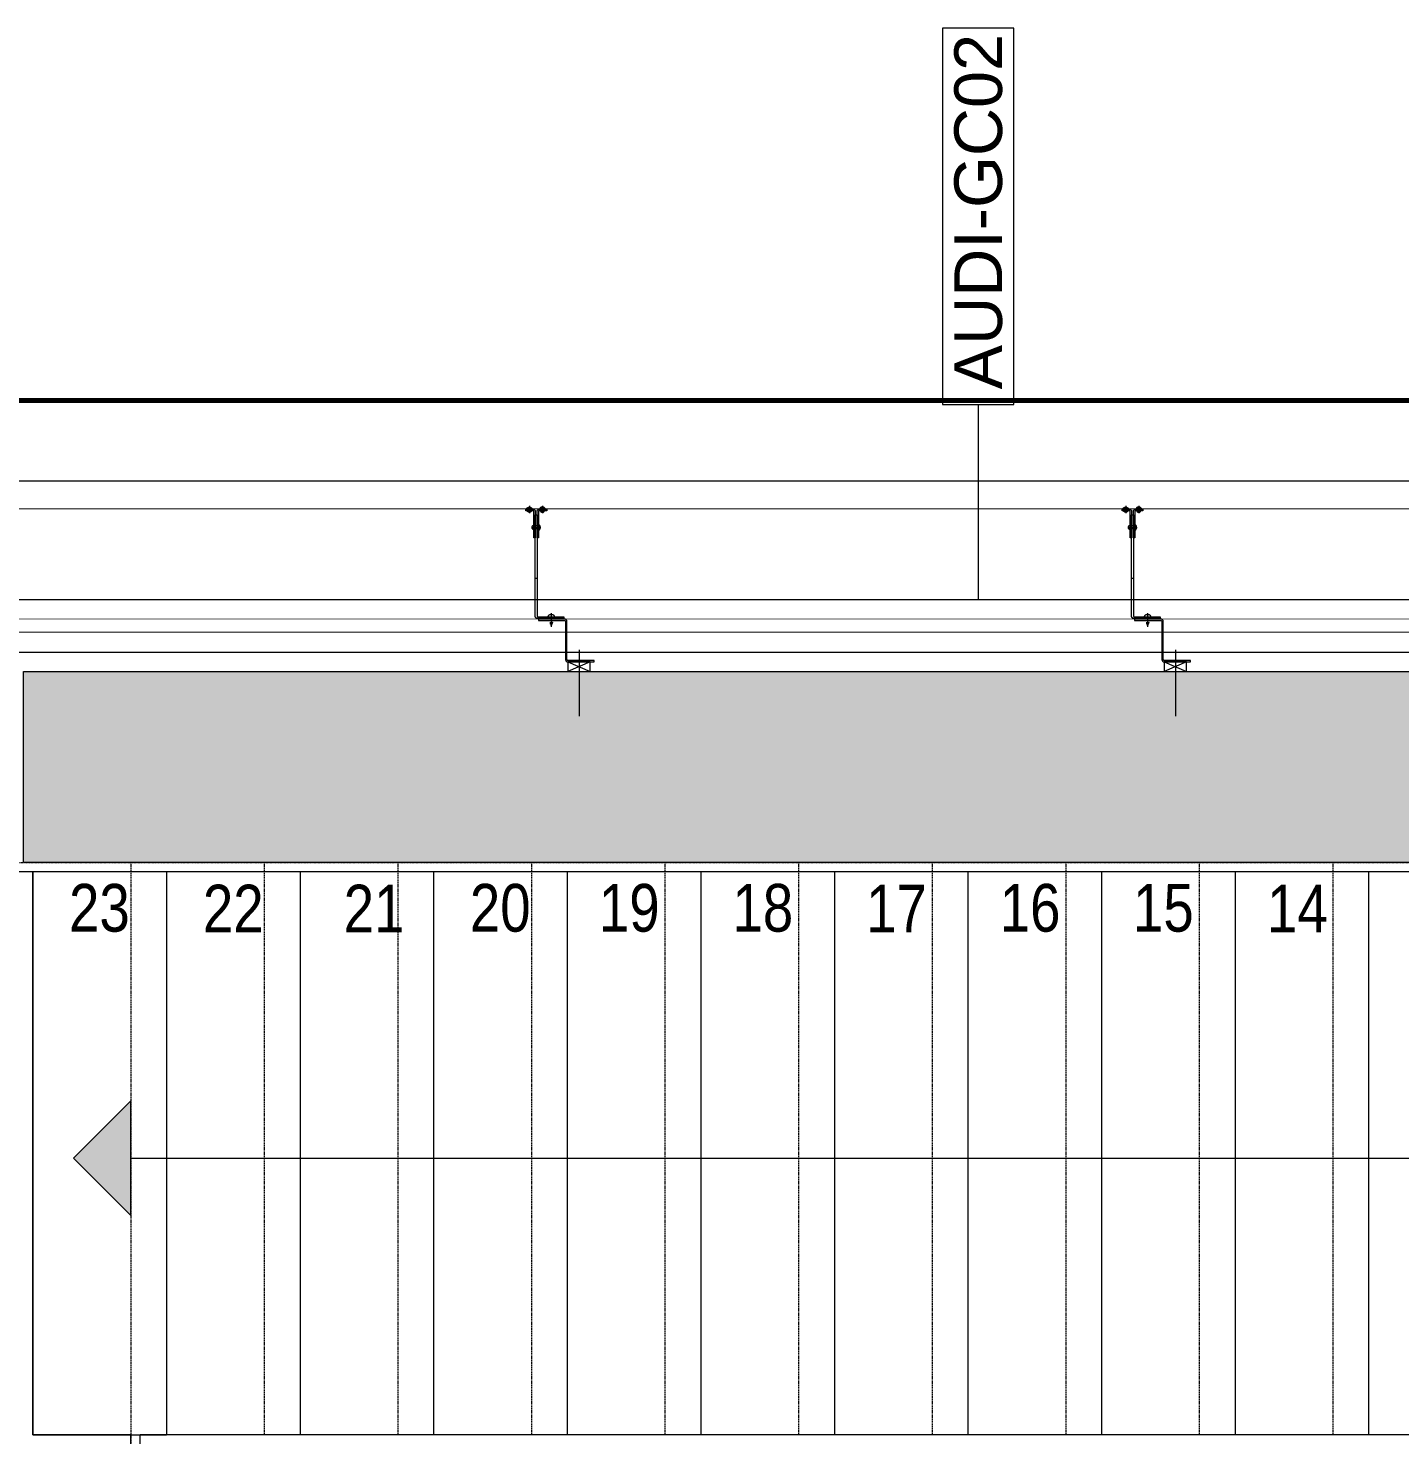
# Model space of a CAD drawing. Extents: x -1439 to 23780, y -1362 to 4476.
# Drawn here: x 4303.5 to 4591, y 2665 to 2959.9 of the extents above; entities that cross this region are included whole.
import ezdxf
from ezdxf.enums import TextEntityAlignment as Align

# ---------------------------------------------------------------- set-up
doc = ezdxf.new("R2010")
doc.units = 0
doc.header["$MEASUREMENT"] = 0
for name, pattern in [('Audi$0$DASHDOT2', [0.5, 0.25, -0.125, 0, -0.125]), ('Audi$0$DOT2', [0.125, 0, -0.125]), ('Audi$0$HIDDEN', [0.375, 0.25, -0.125]), ('Audi$0$HIDDEN2', [4.7625, 3.175, -1.5875])]:
    doc.linetypes.add(name, pattern=pattern)
doc.layers.get('0').update_dxf_attribs({"color": 9, "lineweight": 9})
for name, color, linetype, lineweight in [('Audi$0$01', 8, 'Continuous', 9), ('Audi$0$06D', 8, 'Continuous', 9), ('Audi$0$09W', 8, 'Continuous', 9), ('Audi$0$10', 8, 'Continuous', 9), ('Audi$0$14', 8, 'Continuous', 9), ('Audi$0$19', 8, 'Continuous', 9), ('Audi$0$19D', 8, 'Audi$0$DOT2', 9), ('Audi$0$21', 8, 'Continuous', 9), ('Audi$0$22', 8, 'Continuous', 9), ('Audi$0$24', 8, 'Audi$0$DASHDOT2', 9), ('Audi$0$33', 8, 'Audi$0$BATTING', 9), ('Audi$0$35', 8, 'Continuous', 9)]:
    doc.layers.add(name, color=color, linetype=linetype, lineweight=lineweight)
doc.styles.add('Audi$0$Arial', font='arial.ttf', dxfattribs={"height": 2.5})
doc.styles.add('Audi$0$MuuM_TEXT-STANDART', font='ARIALN.TTF')
doc.linetypes.add('Audi$0$BATTING', pattern='A,0.0001,-0.1,[134,ltypeshp.shx,S=0.1,R=0,X=-0.1,Y=0],-0.2,[134,ltypeshp.shx,S=0.1,R=180,X=0.1,Y=0],-0.1', length=0.4001)

# ---------------------------------------------------------------- blocks, each defined once
blk = doc.blocks.new('Audi$0$0_wallno')
blk.add_lwpolyline([(-7.84, 1.5), (7.942, 1.5), (7.942, -1.5), (-7.84, -1.5)], close=True)
blk.add_lwpolyline([(7.942, 0), (16.132, 0)])
at = {"style": 'Audi$0$Arial'}
blk.add_attdef('GENISLIK', text='', height=2, dxfattribs=at).set_placement((8.442, 0), align=Align.BOTTOM_LEFT)
blk.add_attdef('DUVARNO', text='', height=2, dxfattribs=at).set_placement((0, 0), align=Align.MIDDLE_CENTER)
blk.add_attdef('YUKSEKLIK', text='', height=2, dxfattribs=at).set_placement((8.442, -0.5), align=Align.TOP_LEFT)
blk = doc.blocks.new('Audi$0$p- alum kaplama profil')
at = {"lineweight": 13}
blk.add_lwpolyline([(7.12, 12.59), (7.12, 26.49)], dxfattribs=at)
at = {"lineweight": 18}
blk.add_lwpolyline([(4.09, 6.16), (-1.41, 6.16), (-1.41, 6.46), (4.09, 6.46, 0.414214), (4.29, 6.66), (4.29, 14.66, -0.414214), (4.79, 15.16), (10.29, 15.16), (10.29, 14.86), (4.79, 14.86, 0.414214), (4.59, 14.66), (4.59, 6.66, -0.414214)], format="xyb", close=True, dxfattribs=at)
at = {"lineweight": 5}
blk.add_lwpolyline([(9.44, 15.16), (4.79, 15.16), (4.79, 17.16), (9.44, 17.16)], close=True, dxfattribs=at)
for points in [[(4.79, 15.16), (9.44, 17.16)], [(9.44, 15.16), (4.79, 17.16)]]:
    blk.add_lwpolyline(points, dxfattribs=at)
blk.add_lwpolyline([(-2.06, 5.56), (-2.06, -2.34), (-2.06, -15.69), (-1.66, -15.69), (-1.66, -2.34), (-1.66, 5.56), (-1.66, 5.56), (-1.66, 5.57), (-1.66, 5.57), (-1.66, 5.58), (-1.66, 5.58), (-1.65, 5.59), (-1.65, 5.59), (-1.65, 5.59), (-1.65, 5.6), (-1.65, 5.6), (-1.64, 5.61), (-1.64, 5.61), (-1.64, 5.62), (-1.64, 5.62), (-1.63, 5.62), (-1.63, 5.63), (-1.63, 5.63), (-1.62, 5.63), (-1.62, 5.64), (-1.61, 5.64), (-1.61, 5.64), (-1.61, 5.64), (-1.6, 5.65), (-1.6, 5.65), (-1.59, 5.65), (-1.59, 5.65), (-1.58, 5.65), (-1.58, 5.65), (-1.57, 5.66), (-1.57, 5.66), (-1.56, 5.66), (-1.56, 5.66), (3.94, 5.66), (3.94, 6.06), (-1.56, 6.06), (-1.58, 6.06), (-1.61, 6.05), (-1.63, 6.05), (-1.66, 6.05), (-1.68, 6.04), (-1.7, 6.03), (-1.73, 6.03), (-1.75, 6.02), (-1.77, 6.01), (-1.79, 6), (-1.82, 5.99), (-1.84, 5.97), (-1.86, 5.96), (-1.88, 5.94), (-1.89, 5.93), (-1.91, 5.91), (-1.93, 5.89), (-1.95, 5.87), (-1.96, 5.85), (-1.97, 5.83), (-1.99, 5.81), (-2, 5.79), (-2.01, 5.77), (-2.02, 5.75), (-2.03, 5.72), (-2.04, 5.7), (-2.04, 5.68), (-2.05, 5.65), (-2.05, 5.63), (-2.06, 5.61), (-2.06, 5.58)], close=True)
blk.add_lwpolyline([(-1.66, -2.34), (-2.06, -2.34)])
for points in [[(-2.36, -10.84), (-2.36, -16.39), (-2.36, -16.39, -0.414214), (-2.51, -16.54), (-2.51, -16.54), (-4.06, -16.54), (-4.06, -16.84), (-2.51, -16.84), (-2.51, -16.84, 0.414214), (-2.06, -16.39), (-2.06, -10.84)], [(-1.36, -10.84), (-1.66, -10.84), (-1.66, -16.39, 0.414214), (-1.21, -16.84), (-1.21, -16.84), (0.34, -16.84), (0.34, -16.54), (-1.21, -16.54), (-1.21, -16.54, -0.414214), (-1.36, -16.39), (-1.36, -16.39)]]:
    blk.add_lwpolyline(points, format="xyb", close=True)
for points in [[(1.61, 6.87, -10), (0.98, 6.96, -10)], [(1.56, 7.05, -10), (1.02, 7.13, -10)], [(1.05, 6.91, -10), (1.29, 7.56, -10)], [(1.05, 5.83, -10), (1.05, 6.01, -10)], [(1.29, 4.93, -10), (1.29, 7.8, -10)], [(1.53, 6.82, -10), (1.29, 7.56, -10)], [(1.29, 6.16, -10), (1.29, 6.26, -10)], [(1.53, 5.75, -10), (1.53, 5.92, -10)], [(0.67, 5.66, -10), (1.91, 5.66, -10)], [(0.67, 5.66, -10), (0.67, 5.64, -10), (0.67, 5.62, -10), (0.67, 5.6, -10), (0.68, 5.58, -10), (0.68, 5.56, -10), (0.69, 5.54, -10), (0.69, 5.52, -10), (0.7, 5.5, -10), (0.7, 5.48, -10), (0.71, 5.46, -10), (0.72, 5.45, -10), (0.73, 5.43, -10), (0.74, 5.41, -10), (0.75, 5.4, -10), (0.76, 5.38, -10), (0.77, 5.36, -10), (0.79, 5.35, -10), (0.8, 5.33, -10), (0.81, 5.32, -10), (0.83, 5.31, -10), (0.84, 5.29, -10), (0.86, 5.28, -10), (0.87, 5.27, -10), (0.89, 5.26, -10), (0.91, 5.25, -10), (0.92, 5.24, -10), (0.94, 5.23, -10), (0.96, 5.22, -10), (0.98, 5.21, -10), (1, 5.21, -10), (1.02, 5.2, -10), (1.03, 5.2, -10)], [(0.96, 5.66, -10), (0.97, 5.66, -10), (0.97, 5.66, -10), (0.97, 5.66, -10), (0.98, 5.66, -10), (0.98, 5.66, -10), (0.99, 5.66, -10), (0.99, 5.66, -10), (1, 5.66, -10), (1, 5.67, -10), (1, 5.67, -10), (1.01, 5.67, -10), (1.01, 5.67, -10), (1.01, 5.67, -10), (1.02, 5.68, -10), (1.02, 5.68, -10), (1.02, 5.68, -10), (1.03, 5.69, -10), (1.03, 5.69, -10), (1.03, 5.69, -10), (1.04, 5.7, -10), (1.04, 5.7, -10), (1.04, 5.7, -10), (1.04, 5.71, -10), (1.04, 5.71, -10), (1.05, 5.72, -10), (1.05, 5.72, -10), (1.05, 5.72, -10), (1.05, 5.73, -10), (1.05, 5.73, -10), (1.05, 5.74, -10), (1.05, 5.74, -10), (1.05, 5.75, -10)], [(1.33, 5.85, -10), (0.98, 5.88, -10)], [(1.03, 5.2, -10), (1.04, 5.2, -10), (1.05, 5.19, -10), (1.05, 5.19, -10), (1.06, 5.19, -10), (1.06, 5.19, -10), (1.07, 5.19, -10), (1.07, 5.19, -10), (1.08, 5.19, -10), (1.08, 5.19, -10), (1.09, 5.19, -10), (1.09, 5.18, -10), (1.1, 5.18, -10), (1.1, 5.18, -10), (1.11, 5.18, -10), (1.11, 5.18, -10), (1.12, 5.18, -10), (1.12, 5.18, -10), (1.13, 5.18, -10), (1.13, 5.18, -10), (1.14, 5.18, -10), (1.15, 5.18, -10), (1.15, 5.18, -10), (1.16, 5.17, -10), (1.16, 5.17, -10), (1.17, 5.17, -10), (1.17, 5.17, -10), (1.18, 5.17, -10), (1.18, 5.17, -10), (1.19, 5.17, -10), (1.19, 5.17, -10), (1.2, 5.17, -10), (1.2, 5.17, -10)], [(1.05, 5.75, -10), (1.05, 5.83, -10)], [(1.2, 5.17, -10), (1.2, 5.2, -10)], [(1.38, 5.2, -10), (1.2, 5.2, -10)], [(1.38, 5.17, -10), (1.38, 5.2, -10)], [(1.38, 5.17, -10), (1.38, 5.17, -10), (1.39, 5.17, -10), (1.39, 5.17, -10), (1.4, 5.17, -10), (1.41, 5.17, -10), (1.41, 5.17, -10), (1.42, 5.17, -10), (1.42, 5.17, -10), (1.43, 5.17, -10), (1.43, 5.18, -10), (1.44, 5.18, -10), (1.44, 5.18, -10), (1.45, 5.18, -10), (1.45, 5.18, -10), (1.46, 5.18, -10), (1.46, 5.18, -10), (1.47, 5.18, -10), (1.47, 5.18, -10), (1.48, 5.18, -10), (1.48, 5.18, -10), (1.49, 5.18, -10), (1.5, 5.19, -10), (1.5, 5.19, -10), (1.51, 5.19, -10), (1.51, 5.19, -10), (1.52, 5.19, -10), (1.52, 5.19, -10), (1.53, 5.19, -10), (1.53, 5.19, -10), (1.54, 5.19, -10), (1.54, 5.2, -10), (1.55, 5.2, -10)], [(1.53, 5.75, -10), (1.53, 5.74, -10), (1.53, 5.74, -10), (1.53, 5.73, -10), (1.53, 5.73, -10), (1.53, 5.72, -10), (1.54, 5.72, -10), (1.54, 5.72, -10), (1.54, 5.71, -10), (1.54, 5.71, -10), (1.54, 5.7, -10), (1.54, 5.7, -10), (1.55, 5.7, -10), (1.55, 5.69, -10), (1.55, 5.69, -10), (1.55, 5.69, -10), (1.56, 5.68, -10), (1.56, 5.68, -10), (1.56, 5.68, -10), (1.57, 5.67, -10), (1.57, 5.67, -10), (1.58, 5.67, -10), (1.58, 5.67, -10), (1.58, 5.67, -10), (1.59, 5.66, -10), (1.59, 5.66, -10), (1.6, 5.66, -10), (1.6, 5.66, -10), (1.6, 5.66, -10), (1.61, 5.66, -10), (1.61, 5.66, -10), (1.62, 5.66, -10), (1.62, 5.66, -10)], [(1.55, 5.2, -10), (1.57, 5.2, -10), (1.59, 5.21, -10), (1.6, 5.21, -10), (1.62, 5.22, -10), (1.64, 5.23, -10), (1.66, 5.24, -10), (1.68, 5.25, -10), (1.69, 5.26, -10), (1.71, 5.27, -10), (1.73, 5.28, -10), (1.74, 5.29, -10), (1.76, 5.31, -10), (1.77, 5.32, -10), (1.78, 5.33, -10), (1.8, 5.35, -10), (1.81, 5.36, -10), (1.82, 5.38, -10), (1.83, 5.4, -10), (1.84, 5.41, -10), (1.85, 5.43, -10), (1.86, 5.45, -10), (1.87, 5.46, -10), (1.88, 5.48, -10), (1.89, 5.5, -10), (1.89, 5.52, -10), (1.9, 5.54, -10), (1.9, 5.56, -10), (1.9, 5.58, -10), (1.91, 5.6, -10), (1.91, 5.62, -10), (1.91, 5.64, -10), (1.91, 5.66, -10)], [(-2.86, -13.04, 0), (-0.86, -13.04, 0)], [(-2.36, -12.52, 0), (-2.4, -12.53, 0), (-2.43, -12.56, 0), (-2.47, -12.58, 0), (-2.5, -12.6, 0), (-2.53, -12.63, 0), (-2.56, -12.66, 0), (-2.59, -12.69, 0), (-2.61, -12.73, 0), (-2.63, -12.76, 0), (-2.65, -12.8, 0), (-2.67, -12.84, 0), (-2.68, -12.88, 0), (-2.69, -12.92, 0), (-2.7, -12.96, 0), (-2.71, -13, 0), (-2.71, -13.04, 0), (-2.71, -13.08, 0), (-2.7, -13.13, 0), (-2.69, -13.17, 0), (-2.68, -13.21, 0), (-2.67, -13.25, 0), (-2.65, -13.28, 0), (-2.63, -13.32, 0), (-2.61, -13.36, 0), (-2.59, -13.39, 0), (-2.56, -13.42, 0), (-2.53, -13.45, 0), (-2.5, -13.48, 0), (-2.47, -13.51, 0), (-2.43, -13.53, 0), (-2.4, -13.55, 0), (-2.36, -13.57, 0)], [(-2.36, -13.04, 0), (-2.36, -12.52, 0)], [(-2.36, -13.04, 0), (-2.36, -12.73, 0)], [(-2.36, -12.73, 0), (-2.36, -13.04, 0)], [(-1.36, -12.73, 0), (-2.36, -12.73, 0)], [(-2.36, -13.04, 0), (-2.36, -13.36, 0)], [(-2.36, -13.04, 0), (-2.36, -13.57, 0)], [(-2.36, -13.36, 0), (-2.36, -13.04, 0)], [(-1.36, -13.36, 0), (-2.36, -13.36, 0)], [(-1.36, -13.04, 0), (-1.36, -12.37, 0)], [(-1.36, -13.72, 0), (-1.32, -13.68, 0), (-1.29, -13.65, 0), (-1.26, -13.61, 0), (-1.23, -13.58, 0), (-1.2, -13.54, 0), (-1.18, -13.5, 0), (-1.16, -13.45, 0), (-1.14, -13.41, 0), (-1.12, -13.37, 0), (-1.1, -13.32, 0), (-1.09, -13.28, 0), (-1.08, -13.23, 0), (-1.07, -13.18, 0), (-1.06, -13.14, 0), (-1.06, -13.09, 0), (-1.06, -13.04, 0), (-1.06, -12.99, 0), (-1.06, -12.95, 0), (-1.07, -12.9, 0), (-1.08, -12.85, 0), (-1.09, -12.81, 0), (-1.1, -12.76, 0), (-1.12, -12.72, 0), (-1.14, -12.67, 0), (-1.16, -12.63, 0), (-1.18, -12.59, 0), (-1.2, -12.55, 0), (-1.23, -12.51, 0), (-1.26, -12.47, 0), (-1.29, -12.43, 0), (-1.32, -12.4, 0), (-1.36, -12.37, 0)], [(-1.36, -13.04, 0), (-1.36, -13.72, 0)], [(-3.84, -17.04, 0), (-3.81, -17.07, 0), (-3.78, -17.1, 0), (-3.75, -17.12, 0), (-3.72, -17.15, 0), (-3.69, -17.17, 0), (-3.66, -17.19, 0), (-3.62, -17.21, 0), (-3.59, -17.23, 0), (-3.55, -17.24, 0), (-3.52, -17.26, 0), (-3.48, -17.27, 0), (-3.44, -17.28, 0), (-3.4, -17.28, 0), (-3.36, -17.29, 0), (-3.32, -17.29, 0), (-3.29, -17.29, 0), (-3.25, -17.29, 0), (-3.21, -17.29, 0), (-3.17, -17.28, 0), (-3.13, -17.28, 0), (-3.09, -17.27, 0), (-3.06, -17.26, 0), (-3.02, -17.24, 0), (-2.98, -17.23, 0), (-2.95, -17.21, 0), (-2.91, -17.19, 0), (-2.88, -17.17, 0), (-2.85, -17.15, 0), (-2.82, -17.12, 0), (-2.79, -17.1, 0), (-2.76, -17.07, 0), (-2.73, -17.04, 0)], [(-3.29, -17.04, 0), (-3.84, -17.04, 0)], [(-2.85, -16.54, 0), (-2.86, -16.51, 0), (-2.87, -16.47, 0), (-2.89, -16.44, 0), (-2.91, -16.41, 0), (-2.93, -16.38, 0), (-2.96, -16.35, 0), (-2.98, -16.33, 0), (-3.01, -16.31, 0), (-3.04, -16.29, 0), (-3.07, -16.27, 0), (-3.11, -16.25, 0), (-3.14, -16.24, 0), (-3.18, -16.23, 0), (-3.21, -16.22, 0), (-3.25, -16.22, 0), (-3.29, -16.22, 0), (-3.32, -16.22, 0), (-3.36, -16.22, 0), (-3.39, -16.23, 0), (-3.43, -16.24, 0), (-3.46, -16.25, 0), (-3.5, -16.27, 0), (-3.53, -16.29, 0), (-3.56, -16.31, 0), (-3.59, -16.33, 0), (-3.61, -16.35, 0), (-3.64, -16.38, 0), (-3.66, -16.41, 0), (-3.68, -16.44, 0), (-3.7, -16.47, 0), (-3.71, -16.51, 0), (-3.73, -16.54, 0)], [(-3.29, -16.54, 0), (-3.73, -16.54, 0)], [(-3.29, -16.54, 0), (-3.55, -16.54, 0)], [(-3.55, -16.54, 0), (-3.29, -16.54, 0)], [(-3.55, -17.04, 0), (-3.55, -16.54, 0)], [(-3.29, -17.54, 0), (-3.29, -16.04, 0)], [(-3.29, -16.54, 0), (-2.85, -16.54, 0)], [(-3.29, -16.54, 0), (-3.03, -16.54, 0)], [(-3.03, -16.54, 0), (-3.29, -16.54, 0)], [(-3.29, -17.04, 0), (-2.73, -17.04, 0)], [(-3.03, -17.04, 0), (-3.03, -16.54, 0)], [(-0.56, -17.04, 0), (-1.11, -17.04, 0)], [(0, -17.04, 0), (-0.03, -17.07, 0), (-0.06, -17.1, 0), (-0.09, -17.12, 0), (-0.12, -17.15, 0), (-0.15, -17.17, 0), (-0.18, -17.19, 0), (-0.22, -17.21, 0), (-0.25, -17.23, 0), (-0.29, -17.24, 0), (-0.33, -17.26, 0), (-0.36, -17.27, 0), (-0.4, -17.28, 0), (-0.44, -17.28, 0), (-0.48, -17.29, 0), (-0.52, -17.29, 0), (-0.56, -17.29, 0), (-0.59, -17.29, 0), (-0.63, -17.29, 0), (-0.67, -17.28, 0), (-0.71, -17.28, 0), (-0.75, -17.27, 0), (-0.79, -17.26, 0), (-0.82, -17.24, 0), (-0.86, -17.23, 0), (-0.89, -17.21, 0), (-0.93, -17.19, 0), (-0.96, -17.17, 0), (-0.99, -17.15, 0), (-1.02, -17.12, 0), (-1.05, -17.1, 0), (-1.08, -17.07, 0), (-1.11, -17.04, 0)], [(-1, -16.54, 0), (-0.98, -16.51, 0), (-0.97, -16.47, 0), (-0.95, -16.44, 0), (-0.93, -16.41, 0), (-0.91, -16.38, 0), (-0.88, -16.35, 0), (-0.86, -16.33, 0), (-0.83, -16.31, 0), (-0.8, -16.29, 0), (-0.77, -16.27, 0), (-0.73, -16.25, 0), (-0.7, -16.24, 0), (-0.66, -16.23, 0), (-0.63, -16.22, 0), (-0.59, -16.22, 0), (-0.56, -16.22, 0), (-0.52, -16.22, 0), (-0.48, -16.22, 0), (-0.45, -16.23, 0), (-0.41, -16.24, 0), (-0.38, -16.25, 0), (-0.34, -16.27, 0), (-0.31, -16.29, 0), (-0.28, -16.31, 0), (-0.25, -16.33, 0), (-0.23, -16.35, 0), (-0.2, -16.38, 0), (-0.18, -16.41, 0), (-0.16, -16.44, 0), (-0.14, -16.47, 0), (-0.13, -16.51, 0), (-0.12, -16.54, 0)], [(-0.56, -16.54, 0), (-1, -16.54, 0)], [(-0.56, -16.54, 0), (-0.82, -16.54, 0)], [(-0.82, -16.54, 0), (-0.56, -16.54, 0)], [(-0.82, -17.04, 0), (-0.82, -16.54, 0)], [(-0.56, -17.54, 0), (-0.56, -16.04, 0)], [(-0.56, -16.54, 0), (-0.3, -16.54, 0)], [(-0.56, -16.54, 0), (-0.12, -16.54, 0)], [(-0.3, -16.54, 0), (-0.56, -16.54, 0)], [(-0.56, -17.04, 0), (0, -17.04, 0)], [(-0.3, -17.04, 0), (-0.3, -16.54, 0)]]:
    blk.add_polyline3d(points)
blk = doc.blocks.new('Audi$0$P-AKS_AUDI')
at = {"layer": 'Audi$0$24'}
blk.add_lwpolyline([(-3840, 0), (360, 0)], dxfattribs=at)
blk = doc.blocks.new('Audi$0$p-zemin kat')
at = {"layer": 'Audi$0$09W'}
h = blk.add_hatch(dxfattribs=at)
h.set_pattern_fill('ANSI33', color=256, scale=25, style=0)
h.paths.add_polyline_path([(4302.5, 2825), (4782.5, 2825), (4782.5, 2365), (4732.5, 2365), (4732.5, 2475), (4342.5, 2475), (4302.5, 2475), (4302.5, 2515), (4732.5, 2515), (4732.5, 2785), (4302.5, 2785)])
at = {"layer": 'Audi$0$19'}
h = blk.add_hatch(color=256, dxfattribs=at)
h.dxf.hatch_style = 1
h.paths.add_polyline_path([(4325, 2711), (4325, 2735), (4312.98, 2723)])
at = {"layer": 'Audi$0$01'}
blk.add_lwpolyline([(4302.5, 2825), (4782.5, 2825), (4782.5, 2365), (4732.5, 2365), (4732.5, 2475), (4342.5, 2475), (4342.5, 2475), (4302.5, 2475), (4302.5, 2515), (4732.5, 2515), (4732.5, 2785), (4302.5, 2785)], close=True, dxfattribs=at)
at = {"layer": 'Audi$0$06D'}
for points in [[(4177.8, 2865), (4822.5, 2865), (4822.5, 2034.62), (4782.5, 2034.62)], [(4797.5, 2034.62), (4797.5, 2840), (4177.8, 2840)], [(4790.7, 2034.62), (4790.71, 2833.2), (4177.8, 2833.25)]]:
    blk.add_lwpolyline(points, dxfattribs=at)
at = {"layer": 'Audi$0$10'}
for points, const_width in [([(4177.8, 2859.1), (4816.5, 2859.1), (4816.5, 2034.62)], 0.2), ([(4793.5, 2034.92), (4793.5, 2836), (4177.8, 2836)], 0.1)]:
    blk.add_lwpolyline(points, dxfattribs=dict(at, const_width=const_width))
at = {"layer": 'Audi$0$14'}
blk.add_lwpolyline([(4197.5, 2365), (4197.5, 2363), (4175.5, 2363), (4175.5, 2382), (4180.5, 2382), (4180.5, 2562), (4199.5, 2562), (4199.5, 2492), (4300.5, 2492), (4300.5, 2517), (4730.5, 2517), (4730.5, 2783), (4300.5, 2783), (4300.5, 2803), (4199.5, 2803), (4199.5, 2668), (4180.5, 2668), (4180.5, 2808), (4175.5, 2808), (4175.5, 2825)], dxfattribs=at)
at = {"layer": 'Audi$0$19', "linetype": 'Continuous'}
for points in [[(4332.5, 2783), (4332.5, 2665)], [(4360.5, 2783), (4360.5, 2665)], [(4388.5, 2783), (4388.5, 2665)], [(4416.5, 2783), (4416.5, 2665)], [(4444.5, 2783), (4444.5, 2665)], [(4472.5, 2783), (4472.5, 2665)], [(4500.5, 2783), (4500.5, 2665)], [(4528.5, 2783), (4528.5, 2665)], [(4556.5, 2783), (4556.5, 2665)], [(4584.5, 2783), (4584.5, 2665)], [(4383, 2635), (4327, 2635), (4327, 2665)], [(4612.5, 2635), (4612.5, 2665), (4327, 2665)]]:
    blk.add_lwpolyline(points, dxfattribs=at)
at = {"layer": 'Audi$0$19'}
blk.add_lwpolyline([(4325, 2711), (4325, 2735), (4312.98, 2723)], close=True, dxfattribs=at)
blk.add_lwpolyline([(4325, 2723), (4685, 2723), (4685, 2575), (4562.64, 2575)], dxfattribs=at)
at = {"layer": 'Audi$0$19D', "linetype": 'Audi$0$HIDDEN'}
for points in [[(4325, 2785), (4325, 2635), (4327, 2635)], [(4353, 2785), (4353, 2665)], [(4381, 2785), (4381, 2665)], [(4409, 2785), (4409, 2665)], [(4437, 2785), (4437, 2665)], [(4465, 2785), (4465, 2665)], [(4493, 2785), (4493, 2665)], [(4521, 2785), (4521, 2665)], [(4549, 2785), (4549, 2665)], [(4577, 2785), (4577, 2665)]]:
    blk.add_lwpolyline(points, dxfattribs=at)
at = {"layer": 'Audi$0$33', "ltscale": 0.4}
blk.add_lwpolyline([(4786.5, 2036.84), (4786.5, 2829), (4177.8, 2829)], dxfattribs=at)
at = {"layer": 'Audi$0$10', "xscale": -1, "rotation": 180}
for p in [(4411.86, 2842.16), (4536.86, 2842.16)]:
    blk.add_blockref('Audi$0$p- alum kaplama profil', p, dxfattribs=at)
at = {"layer": 'Audi$0$24'}
blk.add_blockref('Audi$0$P-AKS_AUDI', (4722.5, 2785), dxfattribs=at)

msp = doc.modelspace()

# ---------------------------------------------------------------- linework, layer by layer
at = {"layer": 'Audi$0$21', "linetype": 'Audi$0$HIDDEN2', "ltscale": 0.1, "const_width": 1}
msp.add_lwpolyline([(4147.2, 2881.81), (4854.19, 2881.81), (4854.19, 2449.05), (4147.2, 2449.05)], close=True, dxfattribs=at)
at = {"layer": 'Audi$0$35'}
for points in [[(4069.5, 2380), (4175.5, 2380), (4175.5, 2382), (4180.5, 2382), (4180.5, 2562), (4199.5, 2562), (4199.5, 2492), (4300.5, 2492), (4300.5, 2517), (4383, 2517), (4383, 2635), (4325, 2635), (4325, 2665), (4304.5, 2665), (4304.5, 2783), (4300.5, 2783), (4300.5, 2803), (4199.5, 2803), (4199.5, 2672.71), (4180.5, 2672.71), (4180.5, 2808), (4175.5, 2808), (4175.5, 2825), (4069.5, 2825)], [(4332.5, 2783), (4304.5, 2783), (4304.5, 2665), (4332.5, 2665)], [(4310.5, 2783), (4304.5, 2783), (4304.5, 2665), (4332.5, 2665)]]:
    msp.add_lwpolyline(points, dxfattribs=at)

# ---------------------------------------------------------------- block references
at = {"layer": 'Audi$0$10'}
msp.add_blockref('Audi$0$p-zemin kat', (0, 0), dxfattribs=at)
at = {"layer": 'Audi$0$22'}
ref = msp.add_blockref('Audi$0$0_wallno', (4502.65, 2920.66), dxfattribs=dict(at, xscale=-5, yscale=5, zscale=5, rotation=90))
ref.add_attrib('DUVARNO', 'AUDI-GC02', dxfattribs={"layer": '0', "height": 10, "rotation": 90, "style": 'Audi$0$Arial'}).set_placement((4502.65, 2921.4), align=Align.MIDDLE_CENTER)

# ---------------------------------------------------------------- texts
at = {"layer": 'Audi$0$21', "style": 'Audi$0$MuuM_TEXT-STANDART'}
for s, p in [('23', (4312.07, 2770.48)), ('20', (4396.09, 2770.48)), ('19', (4423.14, 2770.48)), ('18', (4451.14, 2770.48)), ('16', (4507.16, 2770.48)), ('22', (4340.13, 2770.31)), ('21', (4369.65, 2770.31)), ('17', (4479.16, 2770.31)), ('15', (4535.1, 2770.48)), ('14', (4563.19, 2770.31))]:
    msp.add_text(s, height=10, dxfattribs=at).set_placement(p)

doc.saveas('drawing.dxf')
